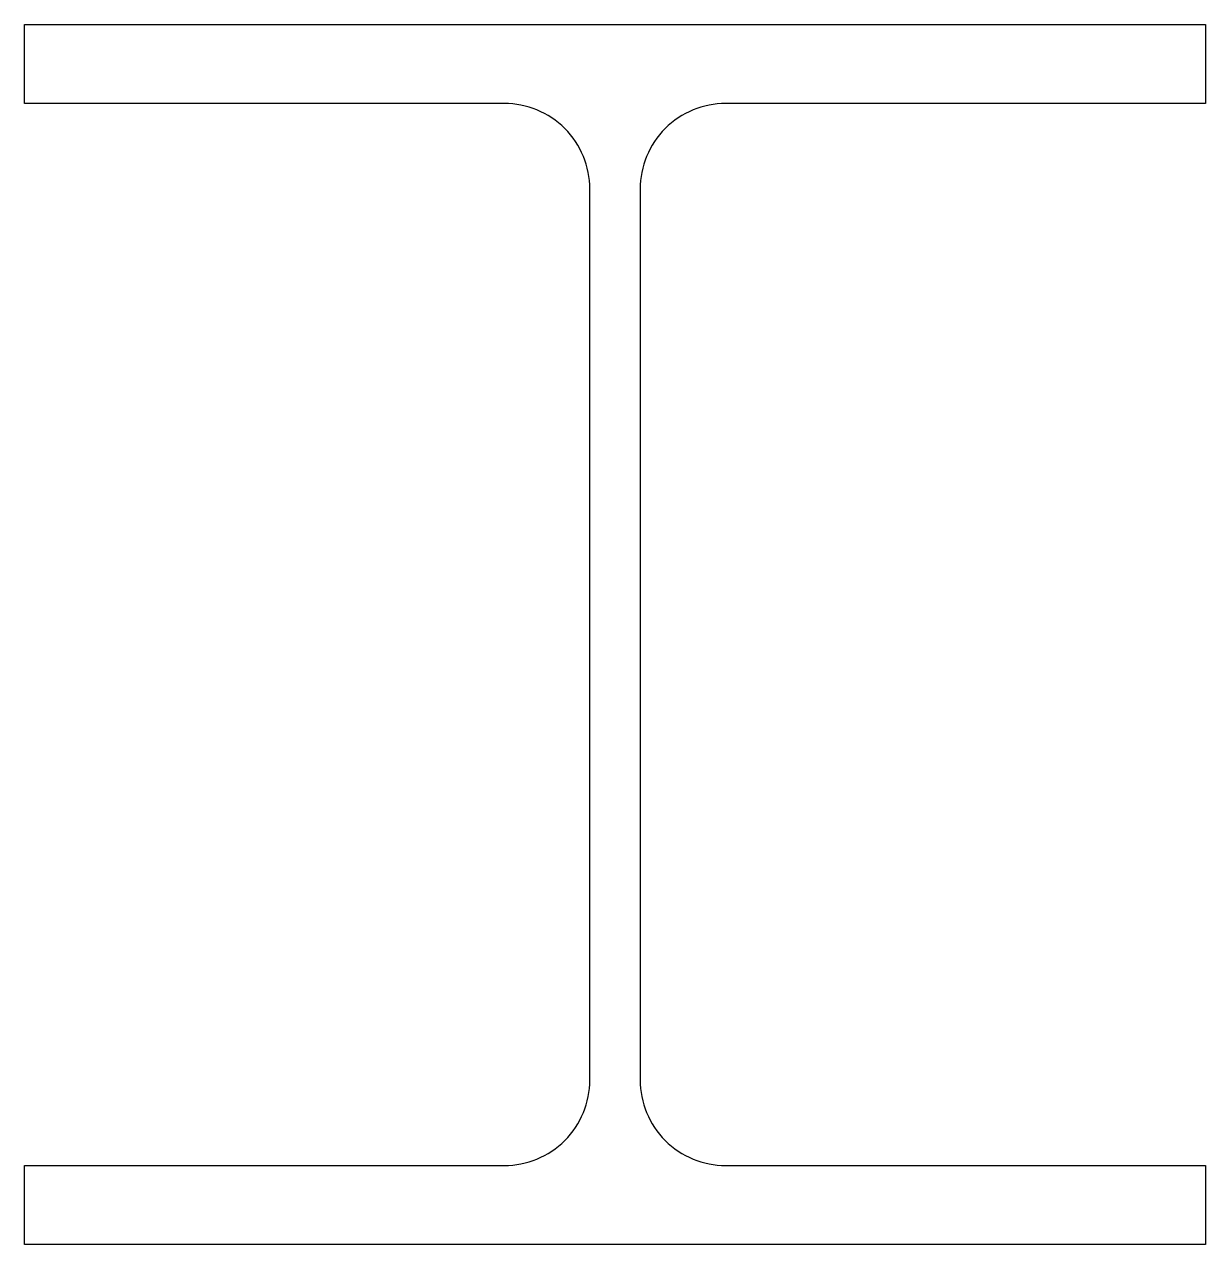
# Model space of a CAD drawing. Header units: inches. Extents: x -6 to 6, y -6.2 to 6.2.
import ezdxf

# ---------------------------------------------------------------- set-up
doc = ezdxf.new("R2010")
doc.units = ezdxf.units.IN
doc.layers.add('steel', color=7, linetype='Continuous')

msp = doc.modelspace()

# ---------------------------------------------------------------- linework, layer by layer
at = {"layer": 'steel'}
msp.add_lwpolyline([(0.2575, -4.5625, 0.4142136), (1.135, -5.44), (6.05, -5.44), (6.05, -6.25), (-6.05, -6.25), (-6.05, -5.44), (-1.135, -5.44, 0.4142136), (-0.2575, -4.5625), (-0.2575, 4.5625, 0.4142136), (-1.135, 5.44), (-6.05, 5.44), (-6.05, 6.25), (6.05, 6.25), (6.05, 5.44), (1.135, 5.44, 0.4142136), (0.2575, 4.5625)], format="xyb", close=True, dxfattribs=at)

doc.saveas('drawing.dxf')
